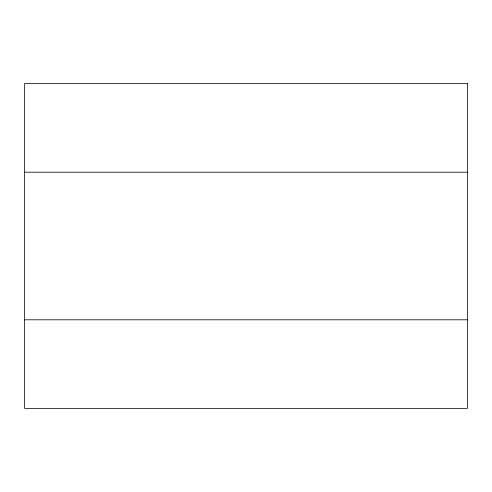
<?xml version="1.0" encoding="UTF-8"?>
<svg xmlns="http://www.w3.org/2000/svg" width="492" height="492" viewBox="0 0 492 492"><rect width="100%" height="100%" fill="white"/><g stroke="black" fill="none" stroke-linecap="round" stroke-linejoin="round"><path stroke-width="0.74" d="M24.6 172.2L467.4 172.2M24.6 319.8L467.4 319.8M467.4 83.64L24.6 83.64L24.6 408.36L467.4 408.36L467.4 83.64"/></g></svg>
